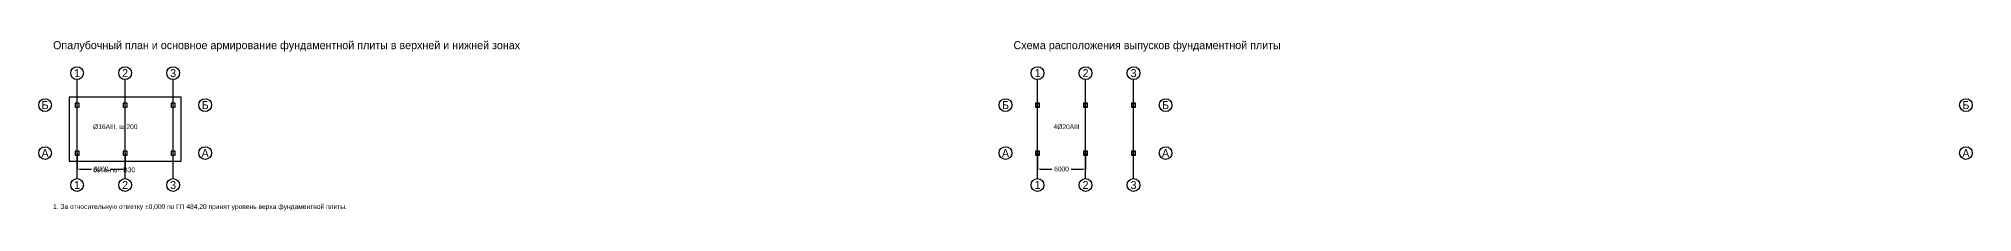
# Model space of a CAD drawing. Header units: metres. Extents: x -2400 to 260836, y -3590 to 7039.
# Drawn here: x -2400 to 118400, y -3590 to 7039 of the extents above; entities that cross this region are included whole.
import ezdxf
from ezdxf.enums import TextEntityAlignment as Align

# ---------------------------------------------------------------- set-up
doc = ezdxf.new("R2010")
doc.units = ezdxf.units.M
for name, color, linetype in [('d 20', 7, 'Continuous'), ('надписи', 7, 'Continuous'), ('ОСИ', 7, 'Continuous'), ('размеры1', 7, 'Continuous'), ('Саша_Тонкая', 7, 'Continuous'), ('СТЕНЫ', 7, 'Continuous')]:
    doc.layers.add(name, color=color, linetype=linetype)
doc.styles.add('OpenSansCondensed-Light', font='OpenSansCondensed-Light.ttf')
doc.dimstyles.new('M200', dxfattribs={"dimtxt": 300, "dimasz": 150, "dimexe": 1.25, "dimexo": 0.625, "dimtad": 1, "dimlfac": 2, "dimcen": 2.5, "dimazin": 3, "dimtfac": 1, "dimtmove": 0, "dimatfit": 3})

# ---------------------------------------------------------------- blocks, each defined once
blk = doc.blocks.new('_CLOSEDFILLED')
at = {"color": 0, "linetype": 'BYBLOCK'}
blk.add_solid([(-1, 0.16), (0, 0), (-1, -0.16)], dxfattribs=at)
blk = doc.blocks.new('*D1')
for p, q in [((0, 0), (0, -1000)), ((3000, 0), (3000, -1000)), ((150, -1000), (900, -1000)), ((2100, -1000), (2850, -1000))]:
    blk.add_line(p, q)
at = {"layer": 'Defpoints'}
for p in [(0, 0), (3000, 0), (0, -1000)]:
    blk.add_point(p, dxfattribs=at)
at = {"layer": 'размеры1', "xscale": 150, "yscale": 150, "rotation": 180}
blk.add_blockref('_CLOSEDFILLED', (0, -1000), dxfattribs=at)
at = {"layer": 'размеры1', "xscale": 150, "yscale": 150}
blk.add_blockref('_CLOSEDFILLED', (3000, -1000), dxfattribs=at)
at = {"layer": 'размеры1', "insert": (1500, -1000), "char_height": 300, "attachment_point": 5, "style": 'OpenSansCondensed-Light'}
blk.add_mtext('6000', dxfattribs=at)
blk = doc.blocks.new('*D2')
for p, q in [((60000, 0), (60000, -1000)), ((63000, 0), (63000, -1000)), ((60150, -1000), (60900, -1000)), ((62100, -1000), (62850, -1000))]:
    blk.add_line(p, q)
at = {"layer": 'Defpoints'}
for p in [(60000, 0), (63000, 0), (60000, -1000)]:
    blk.add_point(p, dxfattribs=at)
at = {"layer": 'размеры1', "xscale": 150, "yscale": 150, "rotation": 180}
blk.add_blockref('_CLOSEDFILLED', (60000, -1000), dxfattribs=at)
at = {"layer": 'размеры1', "xscale": 150, "yscale": 150}
blk.add_blockref('_CLOSEDFILLED', (63000, -1000), dxfattribs=at)
at = {"layer": 'размеры1', "insert": (61500, -1000), "char_height": 300, "attachment_point": 5, "style": 'OpenSansCondensed-Light'}
blk.add_mtext('6000', dxfattribs=at)

msp = doc.modelspace()

# ---------------------------------------------------------------- linework, layer by layer
at = {"layer": 'd 20'}
for centre in [(59925, 3075), (59925, 2925), (60075, 3075), (60075, 2925), (62925, 3075), (62925, 2925), (63075, 3075), (63075, 2925), (65925, 3075), (65925, 2925), (66075, 3075), (66075, 2925), (59925, 75), (60075, 75), (62925, 75), (63075, 75), (65925, 75), (66075, 75), (59925, -75), (60075, -75), (62925, -75), (63075, -75), (65925, -75), (66075, -75)]:
    msp.add_circle(centre, 10, dxfattribs=at)
at = {"layer": 'ОСИ'}
for p, q in [((0, -1600), (0, 4600)), ((3000, -1600), (3000, 4600)), ((6000, -1600), (6000, 4600)), ((60000, -1600), (60000, 4600)), ((63000, -1600), (63000, 4600)), ((66000, -1600), (66000, 4600))]:
    msp.add_line(p, q, dxfattribs=at)
for centre in [(0, 5000), (3000, 5000), (6000, 5000), (60000, 5000), (63000, 5000), (66000, 5000), (-2000, 3000), (8000, 3000), (58000, 3000), (68000, 3000), (118000, 3000), (-2000, 0), (8000, 0), (58000, 0), (68000, 0), (118000, 0), (0, -2000), (3000, -2000), (6000, -2000), (60000, -2000), (63000, -2000), (66000, -2000)]:
    msp.add_circle(centre, 400, dxfattribs=at)
at = {"layer": 'размеры1'}
msp.add_lwpolyline([(-500, -500), (6500, -500), (6500, 3500), (-500, 3500)], close=True, dxfattribs=at)
at = {"layer": 'СТЕНЫ'}
for points in [[(-125, 2875), (125, 2875), (125, 3125), (-125, 3125)], [(2875, 2875), (3125, 2875), (3125, 3125), (2875, 3125)], [(5875, 2875), (6125, 2875), (6125, 3125), (5875, 3125)], [(59875, 2875), (60125, 2875), (60125, 3125), (59875, 3125)], [(62875, 2875), (63125, 2875), (63125, 3125), (62875, 3125)], [(65875, 2875), (66125, 2875), (66125, 3125), (65875, 3125)], [(-125, -125), (125, -125), (125, 125), (-125, 125)], [(2875, -125), (3125, -125), (3125, 125), (2875, 125)], [(5875, -125), (6125, -125), (6125, 125), (5875, 125)], [(59875, -125), (60125, -125), (60125, 125), (59875, 125)], [(62875, -125), (63125, -125), (63125, 125), (62875, 125)], [(65875, -125), (66125, -125), (66125, 125), (65875, 125)]]:
    msp.add_lwpolyline(points, close=True, dxfattribs=at)

# ---------------------------------------------------------------- texts
for s, p in [('%%C16AIII, ш.200', (1000, 1500)), ('4%%C20AIII', (61000, 1500)), ('бетон кл. В30', (1000, -1200)), ('1. За относительную отметку ±0,000 по ГП 484,20 принят уровень верха фундаментной плиты.', (-1500, -3500))]:
    msp.add_text(s, height=300).set_placement(p)
at = {"layer": 'надписи'}
for s, p in [('1', (0, 5000)), ('2', (3000, 5000)), ('3', (6000, 5000)), ('1', (60000, 5000)), ('2', (63000, 5000)), ('3', (66000, 5000)), ('Б', (-2000, 3000)), ('Б', (8000, 3000)), ('Б', (58000, 3000)), ('Б', (68000, 3000)), ('Б', (118000, 3000)), ('А', (-2000, 0)), ('А', (8000, 0)), ('А', (58000, 0)), ('А', (68000, 0)), ('А', (118000, 0)), ('1', (0, -2000)), ('2', (3000, -2000)), ('3', (6000, -2000)), ('1', (60000, -2000)), ('2', (63000, -2000)), ('3', (66000, -2000))]:
    msp.add_text(s, height=500, dxfattribs=at).set_placement(p, align=Align.MIDDLE_CENTER)
at = {"layer": 'Саша_Тонкая'}
for s, p in [('Опалубочный план и основное армирование фундаментной плиты в верхней и нижней зонах', (-1500, 6500)), ('Схема расположения выпусков фундаментной плиты', (58500, 6500))]:
    msp.add_text(s, height=500, dxfattribs=at).set_placement(p)

# ---------------------------------------------------------------- dimensions: what is measured, and where the dimension line sits
at = {"layer": 'размеры1'}
for base, p1, p2, picture, middle in [((0, -1000), (0, 0), (3000, 0), '*D1', (1500, -1000)), ((60000, -1000), (60000, 0), (63000, 0), '*D2', (61500, -1000))]:
    dim = msp.add_linear_dim(base=base, p1=p1, p2=p2, dimstyle='M200', dxfattribs=at)
    dim.commit()
    dim.dimension.update_dxf_attribs({"geometry": picture, "text_midpoint": middle})

doc.saveas('drawing.dxf')
